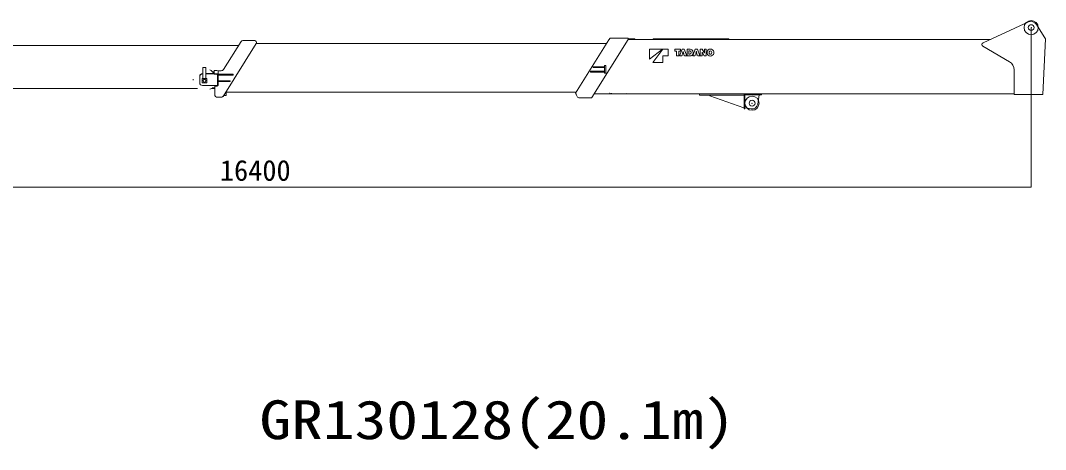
# Model space of a CAD drawing. Units: millimetres, scale not verified. Extents: x -42060 to 41922, y -35725 to 35822.
# Drawn here: x 31087 to 41922, y 322 to 4859 of the extents above; entities that cross this region are included whole.
import ezdxf
from ezdxf.enums import TextEntityAlignment as Align

# ---------------------------------------------------------------- set-up
doc = ezdxf.new("R2010")
doc.units = ezdxf.units.MM
doc.header["$LTSCALE"] = 300
doc.header["$PDMODE"] = 32
doc.header["$PDSIZE"] = 150
doc.layers.add('0-0_0', color=7, linetype='Continuous', lineweight=18)
doc.styles.add('ＭＳ ゴシック', font='')
doc.styles.get('ＭＳ ゴシック').set_extended_font_data('MS Gothic')

# ---------------------------------------------------------------- blocks, each defined once
blk = doc.blocks.new('_OPEN30')
at = {"layer": '0-0_0'}
blk.add_line((0, 0), (-1, 0), dxfattribs=at)
blk.add_lwpolyline([(-1, 0.3), (0, 0), (-1, -0.3)], dxfattribs=at)

msp = doc.modelspace()

# ---------------------------------------------------------------- linework, layer by layer
at = {"layer": '0-0_0'}
for p, q in [((41743, 4842.9), (41261.7, 4622)), ((41770.1, 4783.3), (41770.1, 3096)), ((41825.3, 4818.1), (41908.6, 4684.2)), ((37330.1, 4673.3), (37341.9, 4673.3)), ((37502.1, 4673.3), (37341.9, 4673.3)), ((37511.6, 4666.3), (37575.2, 4666.3)), ((37580.1, 4666.3), (37575.2, 4666.3)), ((37580.1, 4657.3), (37580.1, 4666.3)), ((37775.1, 4663.8), (38575.1, 4663.8)), ((37775.1, 4663.8), (37775.1, 4656.8)), ((38575.1, 4663.8), (38575.1, 4656.8)), ((33392.4, 4594.8), (29682.3, 4594.8)), ((33231, 4056.7), (33579.6, 4616.7)), ((33419.2, 4637.9), (33234.9, 4341.4)), ((33420.1, 4639.3), (33420.1, 4639.1)), ((33420.1, 4639.3), (33420.2, 4639.3)), ((33562.6, 4647.3), (33436.2, 4647.3)), ((37284, 4616.3), (33579.3, 4616.3)), ((36955.4, 4088.7), (37307, 4653.3)), ((37128, 4044), (37510.6, 4658)), ((41337.6, 4656.8), (37509.8, 4656.8)), ((37736.6, 4449.5), (37873.1, 4554.5)), ((37736.6, 4554.5), (37873.1, 4554.5)), ((37736.6, 4554.5), (37736.6, 4449.5)), ((37771.6, 4414.5), (37876.6, 4554.5)), ((37876.6, 4554.5), (37932.6, 4554.5)), ((37932.6, 4554.5), (37932.6, 4484.5)), ((38002.6, 4554.5), (38063.8, 4554.5)), ((38002.6, 4554.5), (38002.6, 4535.5)), ((38079.6, 4554.5), (38054.3, 4484.5)), ((38063.8, 4554.5), (38063.8, 4535.5)), ((38079.6, 4554.5), (38103.5, 4554.5)), ((38103.5, 4554.5), (38128.8, 4484.5)), ((38132.5, 4554.5), (38132.5, 4484.5)), ((38132.5, 4554.5), (38167.5, 4554.5)), ((38193.4, 4484.5), (38218.7, 4554.5)), ((38218.7, 4554.5), (38242.6, 4554.5)), ((38242.6, 4554.5), (38267.9, 4484.5)), ((38271.6, 4554.5), (38271.6, 4484.5)), ((38271.6, 4554.5), (38292.4, 4554.5)), ((38292.4, 4554.5), (38313, 4521)), ((38316, 4554.5), (38336, 4554.5)), ((38316, 4554.5), (38316, 4521.3)), ((38336, 4554.5), (38336, 4484.5)), ((41260, 4586.5), (41540.5, 4422.7)), ((37876.6, 4484.5), (37876.6, 4414.5)), ((37876.6, 4484.5), (37932.6, 4484.5)), ((38002.6, 4535.5), (38022.1, 4535.5)), ((38022.1, 4535.5), (38022.1, 4484.5)), ((38022.1, 4484.5), (38044.3, 4484.5)), ((38044.3, 4535.5), (38063.8, 4535.5)), ((38044.3, 4535.5), (38044.3, 4484.5)), ((38054.3, 4484.5), (38077.1, 4484.5)), ((38080.3, 4494.7), (38077.1, 4484.5)), ((38080.3, 4494.7), (38102.8, 4494.7)), ((38090, 4526.4), (38084.8, 4509.5)), ((38084.8, 4509.5), (38098.3, 4509.5)), ((38091.3, 4532), (38091.8, 4532)), ((38093.1, 4526.5), (38098.3, 4509.5)), ((38102.8, 4494.7), (38106, 4484.5)), ((38106, 4484.5), (38128.8, 4484.5)), ((38132.5, 4484.5), (38165.8, 4484.5)), ((38153.3, 4537.3), (38162.4, 4537.3)), ((38153.3, 4537.3), (38153.3, 4502.1)), ((38153.3, 4502.1), (38162.3, 4502.1)), ((38193.4, 4484.5), (38216.2, 4484.5)), ((38219.4, 4494.7), (38216.2, 4484.5)), ((38219.4, 4494.7), (38241.9, 4494.7)), ((38229.1, 4526.3), (38223.9, 4509.5)), ((38223.9, 4509.5), (38237.4, 4509.5)), ((38230.4, 4532), (38230.9, 4532)), ((38232.2, 4526.5), (38237.4, 4509.5)), ((38241.9, 4494.7), (38245.1, 4484.5)), ((38245.1, 4484.5), (38267.9, 4484.5)), ((38271.6, 4484.5), (38291.7, 4484.5)), ((38291.4, 4523.2), (38291.8, 4523.2)), ((38291.7, 4517.9), (38291.7, 4484.5)), ((38294.6, 4518.2), (38315.3, 4484.5)), ((38315.3, 4484.5), (38336, 4484.5)), ((38315.9, 4515.8), (38316.3, 4515.8)), ((33016.1, 4360), (33048.1, 4360)), ((33016.1, 4360), (33016.1, 4346.6)), ((33016.1, 4331.2), (33016.1, 4346.6)), ((33048.1, 4360), (33048.1, 4346.6)), ((33048.1, 4331.2), (33048.1, 4346.6)), ((37141.4, 4370.3), (37259.1, 4370.3)), ((37259.1, 4381.3), (37259.1, 4301.3)), ((37275.1, 4381.3), (37259.1, 4381.3)), ((37275.1, 4381.3), (37275.1, 4301.3)), ((37771.6, 4414.5), (37876.6, 4414.5)), ((41590.1, 4336.4), (41590.1, 4075.8)), ((32913.1, 4236.7), (32913.1, 4237.8)), ((32913.1, 4229.4), (32913.1, 4230.5)), ((32982.1, 4265.4), (32982.1, 4268.5)), ((32982.1, 4199.8), (32982.1, 4265.4)), ((33007.1, 4244.8), (33057.1, 4244.8)), ((33007.1, 4244.8), (33007.1, 4197.8)), ((33012.1, 4296.6), (33016.1, 4296.6)), ((33012.1, 4293.5), (33016.1, 4293.5)), ((33016.1, 4244.8), (33016.1, 4331.2)), ((33048.1, 4244.8), (33048.1, 4331.2)), ((33048.1, 4296.6), (33134.1, 4296.6)), ((33048.1, 4293.5), (33134.1, 4293.5)), ((33057.1, 4197.8), (33057.1, 4244.8)), ((33118.4, 4314.8), (33134.1, 4314.8)), ((33121.4, 4311.7), (33134.1, 4311.7)), ((33134.1, 4331), (33163.1, 4331)), ((33169.1, 4285.1), (33169.1, 4174.5)), ((33175.1, 4327.3), (33175.1, 4290.3)), ((33175.1, 4327.3), (33209.4, 4327.3)), ((33175.1, 4290.3), (33175.1, 4174.5)), ((33175.1, 4290.3), (33280.1, 4290.3)), ((33175.1, 4281.3), (33280.1, 4281.3)), ((33280.1, 4290.3), (33280.1, 4281.3)), ((33280.1, 4290.3), (33335.1, 4290.3)), ((33280.1, 4281.3), (33335.1, 4281.3)), ((33335.1, 4290.3), (33335.1, 4281.3)), ((37111.1, 4321.3), (37259.1, 4321.3)), ((37275.1, 4301.3), (37259.1, 4301.3)), ((32958.8, 4141.3), (29435.1, 4141.3)), ((33007.1, 4197.8), (33057.1, 4197.8)), ((33163.1, 4171.7), (33012.1, 4171.7)), ((33140.1, 4141.3), (33105.4, 4141.3)), ((33140.1, 4146.8), (33112.3, 4146.8)), ((33140.1, 4171.7), (33140.1, 4077.3)), ((33144.1, 4168.9), (33144.1, 4171.7)), ((33163.1, 4168.9), (33144.1, 4168.9)), ((33144.1, 4163.3), (33144.1, 4168.9)), ((33144.1, 4163.3), (33163.1, 4163.3)), ((33275.1, 4221.3), (33175.1, 4221.3)), ((33275.1, 4221.3), (33305.1, 4221.3)), ((33275.1, 4212.3), (33305.1, 4212.3)), ((33305.1, 4221.3), (33305.1, 4212.3)), ((33170.1, 4047.3), (33214, 4047.3)), ((36963.8, 4102.3), (33259.3, 4102.3)), ((36955.4, 4088.7), (36960.1, 4079.3)), ((36960.1, 4079.3), (36965.3, 4068.8)), ((36965.3, 4068.8), (36971.8, 4055.9)), ((36998.6, 4039.3), (37119.5, 4039.3)), ((41590.1, 4083.3), (37152.5, 4083.3)), ((37322.1, 4089.3), (37322.1, 4089.5)), ((37326.9, 4089.3), (37326.8, 4089.5)), ((37330.1, 4089.3), (37330.1, 4089.5)), ((37333.3, 4089.3), (37333.4, 4089.5)), ((37338.1, 4089.3), (37338.1, 4089.5)), ((37493.1, 4089.3), (37493.1, 4089.5)), ((38266.1, 4083.3), (38266.1, 4069.3)), ((38374.4, 4064.5), (38373.1, 4060.8)), ((38376.1, 4069.3), (38374.4, 4064.5)), ((38736.1, 4069.3), (38736.1, 4064.3)), ((38736.1, 4059.3), (38736.1, 4064.3)), ((38736.1, 3924.3), (38736.1, 4042.8)), ((38745.1, 3924.3), (38745.1, 4064.3)), ((38879.4, 3974.5), (38895.1, 4074.3)), ((38920.1, 4083.3), (38920.1, 4074.3)), ((41590.1, 4075.8), (41878.1, 4075.8)), ((41892.1, 4075.8), (41878.1, 4075.8)), ((38745.1, 3924.3), (38736.1, 3924.3)), ((38811.3, 3924.4), (38745.1, 3934.3)), ((41767.3, 3097), (25372.7, 3097))]:
    msp.add_line(p, q, dxfattribs=at)
for points in [[(37330.1, 4673.3), (37319.5, 4673.3), (37307, 4653.3)], [(41892.1, 4075.8), (41921.6, 4663.4), (41908.6, 4684.2)], [(37141.1, 4369.9), (37141.1, 4361.3), (37259.1, 4361.3)], [(33134.1, 4331), (33134.1, 4296.3), (33163.1, 4296.3)], [(33134.1, 4296.3), (33134.1, 4290.7), (33163.1, 4290.7)], [(37111.1, 4321.3), (37111.1, 4312.3), (37259.1, 4312.3)], [(33275.1, 4221.3), (33275.1, 4212.3), (33175.1, 4212.3)], [(33235.7, 4064.3), (33260.1, 4064.3), (33260.1, 4102.3)], [(38736.1, 4083.3), (38736.1, 4069.3), (38266.1, 4069.3)], [(38736.1, 3944.3), (38735.3, 3941.9), (38733.1, 3935.8), (38373.1, 4060.8)], [(38736.1, 4059.3), (38736.1, 4056.8), (38736.1, 4042.8)], [(38755.1, 4074.3), (38830.1, 4074.3), (38920.1, 4074.3)]]:
    msp.add_lwpolyline(points, dxfattribs=at)
for centre, radius in [((41770.1, 4783.8), 30), ((38820.1, 3983.8), 31)]:
    msp.add_circle(centre, radius, dxfattribs=at)
for centre, radius, start, end in [((41770.1, 4783.8), 65, 31.89079, 114.65649), ((37502.1, 4663.3), 10, 328.07592, 90), ((33436.2, 4627.3), 20, 90, 148.12355), ((33562.6, 4627.3), 20, 328.09774, 90), ((38167.5, 4527.1), 27.4, 23.9326, 90), ((38376.6, 4524.6), 30.9, 107.26311, 152.93848), ((38380, 4513.9), 42.2, 72.73585, 107.26311), ((38383.3, 4524.6), 30.9, 27.06152, 72.73585), ((41270.1, 4603.8), 20, 114.65649, 239.72035), ((38055, 4537.3), 36.7, 342.70307, 351.73869), ((38128.1, 4537.3), 36.7, 188.26131, 197.13299), ((38162.3, 4514.8), 12.7, 270, 340.27529), ((38162.4, 4525), 12.3, 22.21298, 90), ((38165.8, 4514.4), 29.9, 270, 341.62604), ((38149.1, 4519.5), 26.7, 340.27529, 22.21298), ((38150.5, 4519.5), 46.1, 341.62604, 23.9326), ((38194.1, 4537.3), 36.7, 342.64796, 351.73869), ((38267.2, 4537.3), 36.7, 188.26134, 197.133), ((38246.7, 4517.9), 45, 0, 6.72981), ((38353.9, 4554.5), 69.6, 206.72288, 211.4737), ((38253.7, 4484.5), 69.6, 26.72291, 31.57817), ((38361, 4521.1), 45, 179.77073, 186.72979), ((38386.6, 4519.5), 42.2, 152.93848, 207.06176), ((38376.6, 4514.4), 30.9, 207.06176, 252.73699), ((38402.3, 4519.5), 35.5, 165.13235, 194.5082), ((38380, 4525.1), 42.2, 252.73699, 287.26404), ((38380, 4513.7), 12.4, 194.17358, 344.79677), ((38380, 4525.4), 12.4, 14.17623, 164.79948), ((38357.6, 4519.5), 35.5, 345.13138, 14.5091), ((38383.3, 4514.4), 30.9, 287.26404, 332.93824), ((38373.3, 4519.5), 42.2, 332.93824, 27.06152), ((33209.4, 4357.3), 30, 270, 328.12355), ((41490.1, 4336.4), 100, 0, 59.72035), ((33018.3, 4236.7), 105.2, 180.00243, 181.68751), ((33034.4, 4238), 120, 297.15146, 306.3056), ((33163.1, 4185.8), 12, 359.88004, 0), ((33170.1, 4077.3), 30, 180, 270), ((33214, 4067.3), 20, 270, 328.09774), ((36998.6, 4069.3), 30, 206.56505, 270), ((37119.5, 4049.3), 10, 270, 328.07592), ((37313.8, 4095.5), 6.2, 270, 283.96856), ((38755.1, 4064.3), 19, 90.05012, 180), ((38755.1, 4064.3), 10, 90, 180), ((38820.1, 3983.8), 60, 261.53597, 351.04573)]:
    msp.add_arc(centre, radius, start, end, dxfattribs=at)
for centre, major_axis, ratio, start_param, end_param in [((33032.1, 4237.8), (119, 0.1), 0.940197, 0.5530927, 1.0703654), ((33012.1, 4268.5), (-30, 0), 0.936672, 4.712389, 6.2831853), ((33012.1, 4265.4), (-30, 0), 0.936672, 4.712389, 6.2831853), ((33032.1, 4221.3), (15, 0), 0.939693, 6.2831853, 9.424778), ((33163.1, 4318.3), (0, 12.8), 0.940481, 4.713699, 6.2831853), ((33163.1, 4285.1), (12, 0), 0.936672, 6.2831853, 7.8539816), ((33163.1, 4285.1), (-6, 0), 0.936672, 3.1415927, 4.712389), ((33012.1, 4199.8), (-30, 0), 0.936672, 6.2831853, 7.8539816), ((33032.1, 4221.3), (15, 0), 0.939693, 3.1415927, 6.2831853), ((33163.1, 4177.3), (-6, 0), 0.936672, 1.5707963, 3.1415927), ((33163.1, 4174.5), (-12, 0), 0.936672, 1.5707963, 3.1415927), ((33163.1, 4174.5), (-6, 0), 0.936672, 1.5707963, 3.1415927)]:
    msp.add_ellipse(centre, major_axis=major_axis, ratio=ratio, start_param=start_param, end_param=end_param, dxfattribs=at)
for p in [(41770.1, 4783.8), (38820.1, 3983.8)]:
    msp.add_point(p, dxfattribs=at)

# ---------------------------------------------------------------- block references
at = {"layer": '0-0_0', "xscale": 2.77, "yscale": 2.77}
msp.add_blockref('_OPEN30', (41770.1, 3097), dxfattribs=at)

# ---------------------------------------------------------------- texts
at = {"layer": '0-0_0', "style": 'ＭＳ ゴシック'}
msp.add_text('16400', height=219.9, dxfattribs=at).set_placement((33195, 3097.5), align=Align.BOTTOM_LEFT)
at = {"layer": '0-0_0', "style": 'ＭＳ ゴシック', "width": 1.2}
msp.add_text('GR130128(20.1m)', height=410.6, dxfattribs=at).set_placement((33613.4, 308), align=Align.BOTTOM_LEFT)

doc.saveas('drawing.dxf')
